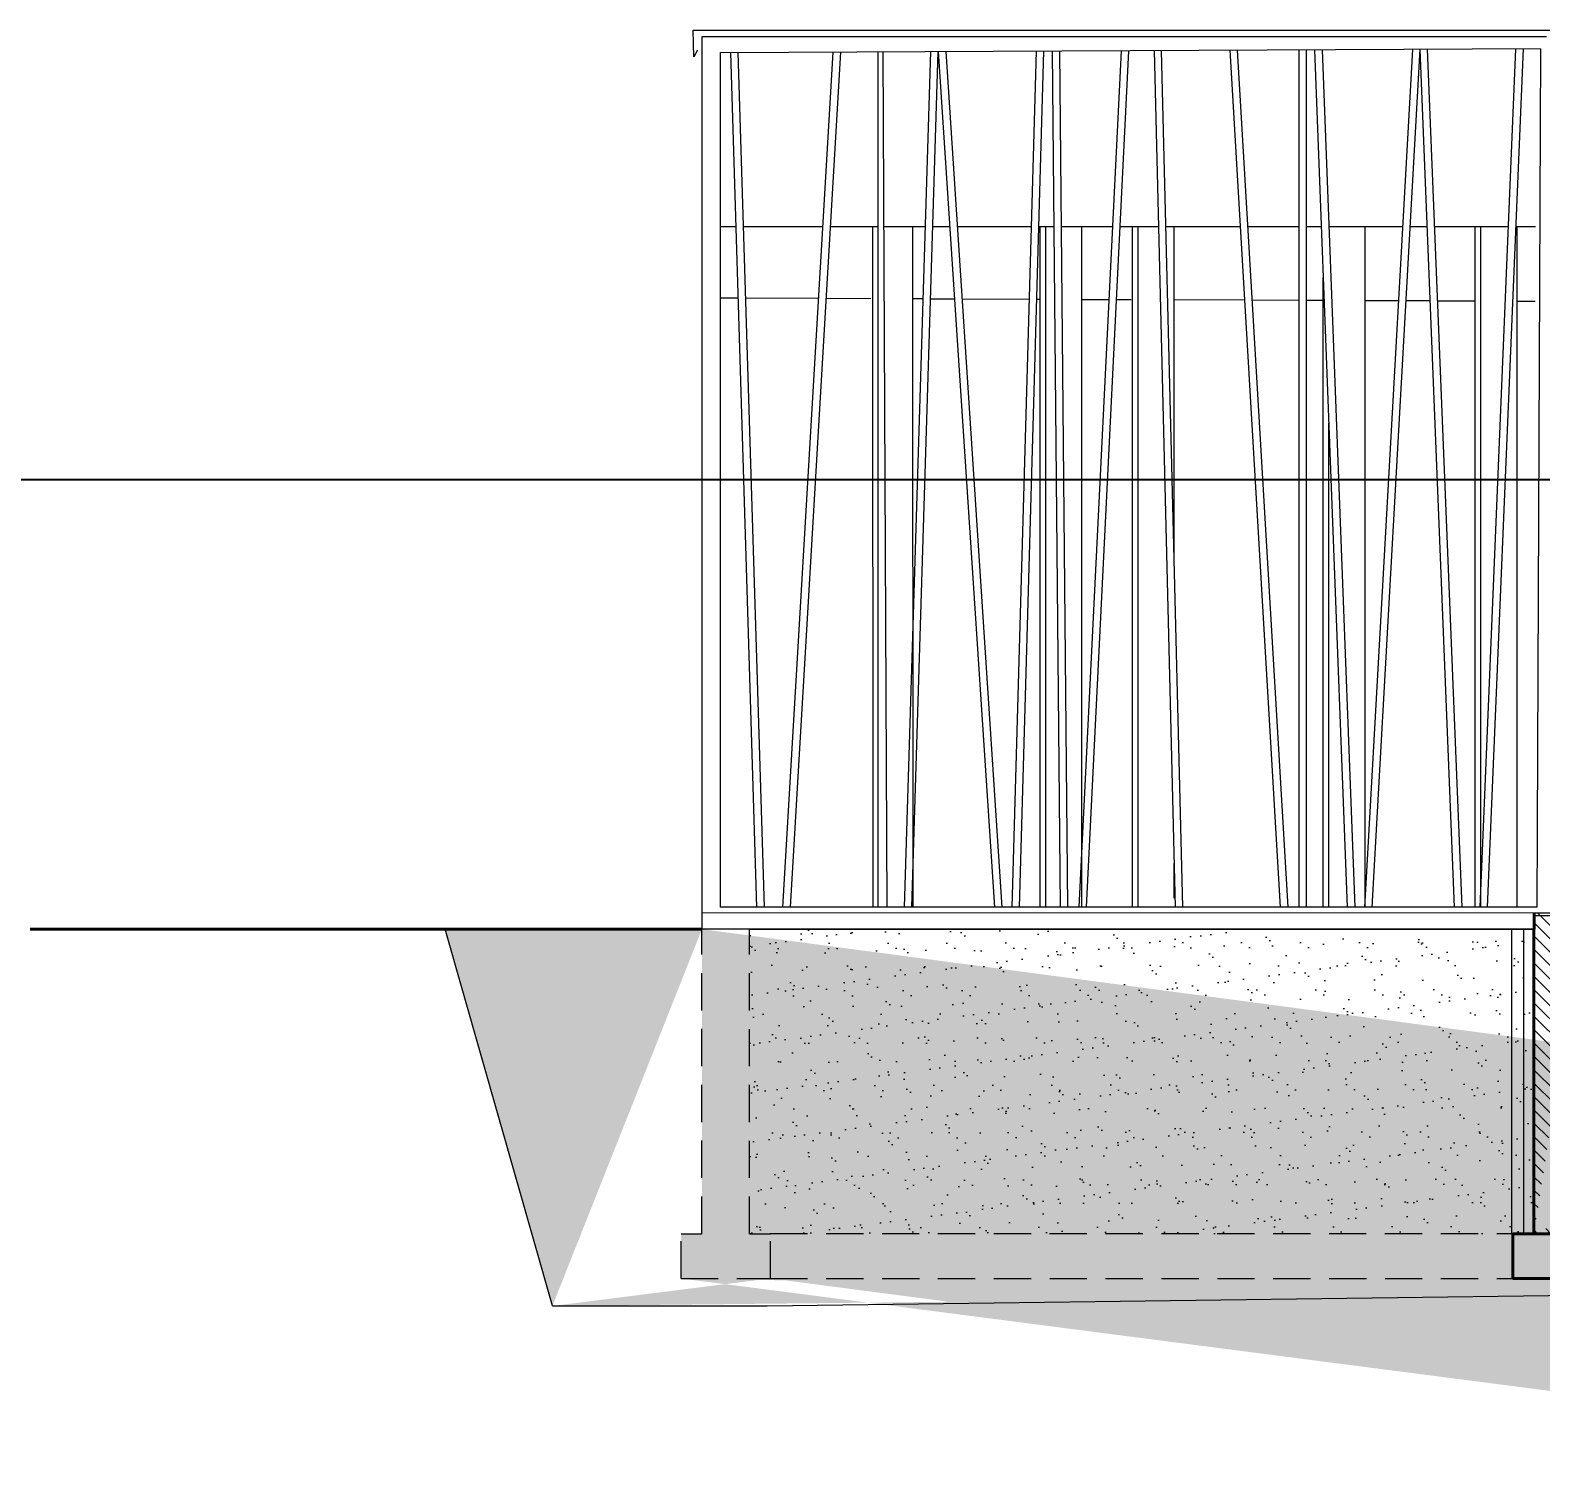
# Model space of a CAD drawing. Header units: millimetres. Extents: x -105266 to 178069, y 491 to 168574.
# Drawn here: x -74164 to -73150, y 33875 to 34832 of the extents above; entities that cross this region are included whole.
import ezdxf

# ---------------------------------------------------------------- set-up
doc = ezdxf.new("R2010")
doc.units = ezdxf.units.MM
doc.linetypes.add('HIDDENX2', pattern=[0.75, 0.5, -0.25])
doc.layers.get('defpoints').update_dxf_attribs({"color": 4})
for name, color, linetype, lineweight in [('A-L-W', 123, 'Continuous', 15), ('A-L-W-nad', 123, 'HIDDENX2', 15), ('A-sc murowane', 2, 'Continuous', 40), ('A-sc wykończenie', 6, 'Continuous', 18), ('AVG', 123, 'Continuous', 15), ('izolacja2', 4, 'BATTING', 9), ('stolarka', 1, 'Continuous', 5), ('ściany murowane', 2, 'Continuous', 40)]:
    doc.layers.add(name, color=color, linetype=linetype, lineweight=lineweight)
doc.styles.get("Standard").update_dxf_attribs({"font": 'arial.ttf'})
doc.linetypes.add('BATTING', pattern='A,0.00254,-2.54,[134,ltypeshp.shx,S=2.54,R=0,X=-2.54,Y=0],-5.08,[134,ltypeshp.shx,S=2.54,R=180,X=2.54,Y=0],-2.54', length=10.16254)
doc.dimstyles.new('ewelina', dxfattribs={"dimtxt": 30, "dimasz": 15, "dimexe": 1.25, "dimexo": 0.625, "dimgap": 8, "dimtad": 1, "dimdec": 0, "dimtxsty": 'Standard', "dimblk": 'ARCHTICK', "dimcen": 2.5, "dimse1": 1, "dimse2": 1, "dimadec": 0, "dimazin": 0, "dimtfac": 1, "dimtdec": 0, "dimtmove": 0, "dimatfit": 3, "dimldrblk": 'ARCHTICK', "dimfxl": 1, "dimarcsym": 0})
pattern_1 = [(37.5, (-99850.856, -13750.408), (-0.800016, 24.470662), [0, -19.304, 0, -21.59, 0, -20.6375]), (7.5, (-99850.856, -13750.408), (22.476164, 35.841255), [0, -10.414, 0, -17.399, 0, -6.6675]), (327.5, (-99866.477, -13750.408), (39.5496185, 0.071859), [0, -6.35, 0, -22.86, 0, -29.845]), (317.5, (-99866.477, -13750.408), (38.177823, 11.146466), [0, -3.175, 0, -14.986, 0, -17.145])]

# ---------------------------------------------------------------- blocks, each defined once
blk = doc.blocks.new('_ArchTick')
at = {"color": 0, "linetype": 'ByBlock', "const_width": 0.15}
blk.add_lwpolyline([(-0.5, -0.5), (0.5, 0.5)], dxfattribs=at)
blk = doc.blocks.new('*D408')
at = {"layer": 'A-sc wykończenie', "color": 0, "lineweight": -2, "transparency": 16777216}
blk.add_line((-73104.8, 34239.6), (-73104.8, 34700.3), dxfattribs=at)
at = {"layer": 'defpoints', "color": 0, "transparency": 16777216}
for p in [(-73139.4, 34700.3), (-73104.8, 34700.3), (-73153, 34239.6)]:
    blk.add_point(p, dxfattribs=at)
at = {"layer": 'A-sc wykończenie', "color": 0, "lineweight": -2, "transparency": 16777216, "xscale": 15, "yscale": 15, "zscale": 15}
for p, rotation in [((-73104.8, 34700.3), 90), ((-73104.8, 34239.6), 270)]:
    blk.add_blockref('_ArchTick', p, dxfattribs=dict(at, rotation=rotation))
at = {"layer": 'A-sc wykończenie', "color": 0, "transparency": 16777216, "insert": (-73128.1, 34470), "char_height": 30, "attachment_point": 5, "rotation": 90}
blk.add_mtext('461', dxfattribs=at)

msp = doc.modelspace()

# ---------------------------------------------------------------- hatches: boundary and pattern name
at = {"layer": 'AVG', "linetype": 'Continuous', "ltscale": 50}
h = msp.add_hatch(dxfattribs=at)
h.set_pattern_fill('LINE', color=256, scale=2, angle=315)
h.set_pattern_definition([(315, (-99860.962, -13731.6176), (4.49012806, 4.49012806), [])])
edge = h.paths.add_edge_path()
edge.add_line((-73154.96, 34028.92), (-73154.97, 34239.64))
edge.add_line((-73154.97, 34239.64), (-73121.65, 34239.64))
edge.add_line((-73123.64, 34024.24), (-73123.01, 34231.64))
edge.add_line((-73154.97, 34024.24), (-73123.64, 34024.24))
h = msp.add_hatch(dxfattribs=at)
h.set_pattern_fill('AR-SAND', color=256, scale=0.5)
h.set_pattern_definition(pattern_1)
edge = h.paths.add_edge_path()
edge.add_line((-71849.49, 33957.94), (-71417.13, 33969.94))
edge.add_line((-71417.13, 33969.94), (-71322.82, 34228.07))
edge.add_line((-71435.3, 33982.94), (-71788.49, 33982.94))
edge.add_line((-71435.3, 33982.94), (-71435.3, 34012.94))
edge.add_line((-71449.3, 34012.94), (-71435.3, 34012.94))
edge.add_line((-71449.3, 34012.94), (-71446.94, 34228.06))
edge.add_line((-71446.94, 34228.06), (-71322.82, 34228.06))
edge.add_line((-71849.49, 33972.94), (-72126.22, 33889.17))
edge.add_line((-71849.49, 33972.94), (-71788.49, 33972.94))
edge.add_line((-71849.49, 33957.94), (-72123.96, 33875.18))
edge.add_line((-72186.22, 33889.17), (-72126.22, 33889.17))
edge.add_line((-72123.96, 33875.18), (-72816.23, 33876.28))
edge.add_line((-72186.22, 33889.16), (-72186.23, 33906.17))
edge.add_line((-72186.22, 33906.17), (-72733.51, 33906.16))
edge.add_line((-72735.88, 33889.16), (-72735.88, 33906.16))
edge.add_line((-72796.8, 33880.23), (-72735.88, 33879.9))
edge.add_line((-73109.34, 33994.29), (-72796.78, 33880.22))
edge.add_line((-73667.37, 33994.28), (-73116.06, 33994.29))
edge.add_line((-73667.43, 33994.28), (-73667.37, 33994.28))
edge.add_line((-73123.09, 33983.06), (-72816.23, 33876.28))
edge.add_line((-73727.37, 33994.28), (-73667.43, 33994.28))
edge.add_line((-73813.67, 33975.79), (-73123.09, 33983.06))
edge.add_line((-73727.37, 33994.28), (-73727.37, 34024.28))
edge.add_line((-73727.37, 34024.28), (-73713.37, 34024.28))
edge.add_line((-73713.37, 34024.28), (-73713.33, 34228.76))
edge.add_line((-73813.67, 33975.79), (-73885.72, 34228.79))
edge.add_line((-73885.72, 34228.79), (-73713.33, 34228.8))
h = msp.add_hatch(dxfattribs=at)
h.set_pattern_fill('AR-SAND', color=256, scale=0.5)
h.set_pattern_definition(pattern_1)
edge = h.paths.add_edge_path()
edge.add_line((-73154.97, 34024.24), (-73681.37, 34024.23))
edge.add_line((-73154.98, 34228.64), (-73154.97, 34024.24))
edge.add_line((-73681.37, 34024.23), (-73681.37, 34228.8))
edge.add_line((-73681.37, 34228.8), (-73154.98, 34228.81))

# ---------------------------------------------------------------- linework, layer by layer
at = {"color": 1}
msp.add_xline((57065.48, 34530.8), (1, 0), dxfattribs=at)
at = {"layer": 'A-L-W'}
for p, q in [((-73718.79, 34814.42), (-73719.32, 34832.39)), ((-73719.32, 34832.39), (-73091.74, 34832.35)), ((-73716.32, 34819), (-73718.79, 34814.42)), ((-73681.37, 34228.8), (-73154.98, 34228.81)), ((-73169.97, 34228.81), (-73169.95, 34024.4)), ((-73154.97, 34228.81), (-73154.95, 34024.4))]:
    msp.add_line(p, q, dxfattribs=at)
at = {"layer": 'A-L-W-nad', "linetype": 'HIDDENX2', "ltscale": 50}
for p, q in [((-73713.37, 34024.28), (-73713.32, 34228.8)), ((-73681.37, 34024.23), (-73681.37, 34228.8)), ((-73727.37, 34024.28), (-73713.37, 34024.28)), ((-73727.37, 33994.28), (-73727.37, 34024.28)), ((-73681.37, 34024.28), (-73667.37, 34024.28)), ((-73154.97, 34024.24), (-73681.37, 34024.23)), ((-73667.37, 33994.28), (-73667.37, 34024.28)), ((-73727.37, 33994.28), (-73667.37, 33994.28)), ((-73667.43, 33994.28), (-73109.34, 33994.29))]:
    msp.add_line(p, q, dxfattribs=at)
at = {"layer": 'A-sc murowane', "linetype": 'Continuous', "ltscale": 50}
for p, q in [((-74164.1, 34228.79), (-73713.33, 34228.8)), ((-73154.97, 34024.24), (-73154.97, 34217.69))]:
    msp.add_line(p, q, dxfattribs=at)
at = {"layer": 'A-sc wykończenie'}
for p, q in [((-73598.33, 34243.65), (-73598.53, 34700.28)), ((-73571.63, 34243.65), (-73571.84, 34700.28)), ((-73486.32, 34243.65), (-73486.32, 34700.28)), ((-73482.62, 34243.65), (-73482.62, 34700.28)), ((-73458.32, 34243.65), (-73458.32, 34700.28)), ((-73424.33, 34243.65), (-73424.32, 34700.28)), ((-73420.63, 34243.65), (-73420.62, 34700.28)), ((-73396.32, 34473.14), (-73396.32, 34700.28)), ((-73268.33, 34243.65), (-73268.32, 34700.28)), ((-73194.33, 34243.64), (-73194.32, 34700.28)), ((-73190.63, 34243.64), (-73190.62, 34700.28)), ((-73166.33, 34243.64), (-73166.32, 34700.28)), ((-73296.33, 34243.65), (-73296.33, 34666.16)), ((-73292.63, 34243.65), (-73292.62, 34568.5)), ((-73571.63, 34249.65), (-73571.64, 34268.98)), ((-73396.33, 34249.65), (-73396.32, 34272.93))]:
    msp.add_line(p, q, dxfattribs=at)
msp.add_lwpolyline([(-73885.72, 34228.79), (-73713.32, 34228.76)], dxfattribs=at)
at = {"layer": 'AVG', "linetype": 'Continuous', "ltscale": 50}
for p, q in [((-73690.4, 34700.28), (-73701.02, 34700.28)), ((-73632.06, 34700.28), (-73685.4, 34700.28)), ((-73595.33, 34700.28), (-73627.05, 34700.28)), ((-73563.41, 34700.28), (-73591.16, 34700.28)), ((-73547, 34700.28), (-73558.4, 34700.28)), ((-73492.39, 34700.28), (-73541.98, 34700.28)), ((-73477.27, 34700.28), (-73487.39, 34700.28)), ((-73437.91, 34700.28), (-73472.27, 34700.28)), ((-73406.68, 34700.28), (-73432.91, 34700.28)), ((-73352.11, 34700.28), (-73401.97, 34700.28)), ((-73312.77, 34700.28), (-73347.1, 34700.28)), ((-73297.62, 34700.28), (-73307.77, 34700.28)), ((-73243.14, 34700.28), (-73292.62, 34700.28)), ((-73226.58, 34700.28), (-73238.13, 34700.28)), ((-73172.02, 34700.28), (-73221.57, 34700.28)), ((-73154.04, 34700.28), (-73167.01, 34700.28)), ((-73688.93, 34652.42), (-73701.02, 34652.42)), ((-73634.9, 34652.2), (-73683.93, 34652.4)), ((-73600.07, 34652.06), (-73629.89, 34652.18)), ((-73564.89, 34651.92), (-73571.82, 34651.92)), ((-73543.82, 34651.84), (-73559.89, 34651.9)), ((-73493.77, 34651.64), (-73538.81, 34651.82)), ((-73486.32, 34651.62), (-73488.77, 34651.62)), ((-73440.32, 34651.43), (-73458.32, 34651.43)), ((-73425.19, 34651.37), (-73435.31, 34651.41)), ((-73349.22, 34651.06), (-73396.32, 34651.27)), ((-73312.77, 34650.92), (-73344.21, 34651.04)), ((-73296.33, 34650.85), (-73307.77, 34650.9)), ((-73245.92, 34650.65), (-73268.33, 34650.74)), ((-73224.58, 34650.56), (-73240.91, 34650.63)), ((-73194.32, 34650.36), (-73219.57, 34650.54)), ((-73154.26, 34650.28), (-73166.32, 34650.28)), ((-72590.6, 34239.64), (-73154.97, 34239.64)), ((-72590.6, 34237.64), (-73154.97, 34237.64)), ((-73813.67, 33975.79), (-73885.72, 34228.79)), ((-73669.48, 33975.79), (-73123.09, 33983.06)), ((-73813.67, 33975.79), (-73669.48, 33975.79))]:
    msp.add_line(p, q, dxfattribs=at)
at = {"layer": 'izolacja2', "ltscale": 0.75}
msp.add_line((-73161.83, 34024.24), (-73161.84, 34228.81), dxfattribs=at)
at = {"layer": 'stolarka', "linetype": 'Continuous', "ltscale": 50}
for p, q in [((-73146.49, 34827.92), (-73713.33, 34827.93)), ((-73713.33, 34827.93), (-73713.33, 34228.8)), ((-73150.52, 34819.92), (-73701.02, 34817.27)), ((-73701.02, 34817.31), (-73701.01, 34243.65)), ((-73676.38, 34243.65), (-73694, 34817.35)), ((-73671.38, 34243.65), (-73689, 34817.37)), ((-73658.97, 34243.65), (-73625.15, 34817.68)), ((-73653.96, 34243.65), (-73620.14, 34817.7)), ((-73595.33, 34817.78), (-73595.32, 34243.65)), ((-73588.98, 34243.65), (-73591.72, 34817.84)), ((-73577.42, 34243.65), (-73559.8, 34817.99)), ((-73572.42, 34243.65), (-73554.79, 34818.01)), ((-73554.71, 34818.01), (-73517.06, 34243.65)), ((-73549.7, 34818.04), (-73512.05, 34243.65)), ((-73489.04, 34818.33), (-73505.35, 34243.65)), ((-73484.04, 34818.35), (-73500.35, 34243.65)), ((-73478.4, 34818.38), (-73472.92, 34243.65)), ((-73473.4, 34818.4), (-73467.91, 34243.65)), ((-73432.09, 34818.6), (-73460.4, 34243.65)), ((-73427.08, 34818.62), (-73455.39, 34243.65)), ((-73395.62, 34243.65), (-73409.55, 34818.71)), ((-73390.61, 34243.65), (-73404.92, 34818.73)), ((-73359.09, 34818.95), (-73325.25, 34243.65)), ((-73354.08, 34818.97), (-73320.24, 34243.65)), ((-73312.78, 34819.17), (-73312.77, 34243.65)), ((-73307.78, 34819.19), (-73307.77, 34243.65)), ((-73302.14, 34819.22), (-73280.3, 34243.65)), ((-73297.13, 34819.24), (-73275.29, 34243.65)), ((-73236.47, 34819.53), (-73268.7, 34243.65)), ((-73231.46, 34819.56), (-73263.69, 34243.65)), ((-73208.2, 34243.64), (-73231.38, 34819.56)), ((-73203.2, 34243.64), (-73226.38, 34819.58)), ((-73191.06, 34243.64), (-73167.04, 34819.86)), ((-73186.05, 34243.64), (-73162.03, 34819.89)), ((-73150.52, 34819.92), (-73153.01, 34243.64)), ((-73153.01, 34243.64), (-73701.01, 34243.65)), ((-73152.01, 34239.64), (-73713.32, 34239.65)), ((-73154.97, 34228.81), (-73713.32, 34228.8))]:
    msp.add_line(p, q, dxfattribs=at)
at = {"layer": 'ściany murowane', "linetype": 'Continuous', "ltscale": 50}
for p, q in [((-73155.05, 34217.64), (-73154.92, 34239.64)), ((-73169.19, 34024.24), (-73169.19, 33994.24)), ((-73169.19, 34024.24), (-73109.19, 34024.24)), ((-73169.19, 33994.29), (-73109.19, 33994.29))]:
    msp.add_line(p, q, dxfattribs=at)

# ---------------------------------------------------------------- dimensions: what is measured, and where the dimension line sits
at = {"layer": 'A-sc wykończenie'}
dim = msp.add_linear_dim(base=(-73104.78, 34700.28), p1=(-73153.01, 34239.64), p2=(-73139.43, 34700.28), angle=90, dimstyle='ewelina', dxfattribs=at)
dim.commit()
dim.dimension.update_dxf_attribs({"geometry": '*D408', "text_midpoint": (-73128.1, 34469.96)})

doc.saveas('drawing.dxf')
